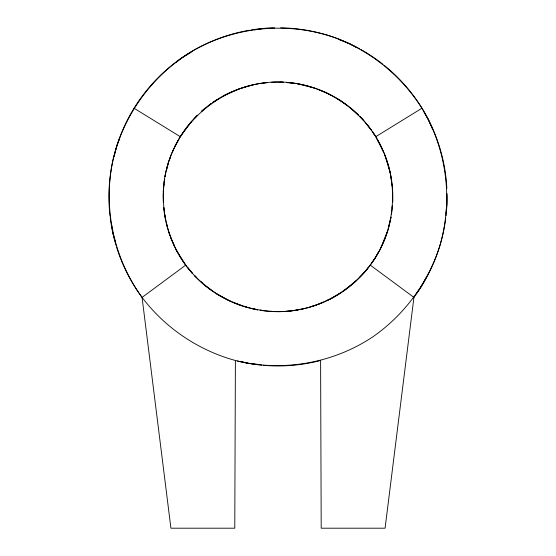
<?xml version="1.0" encoding="UTF-8"?>
<svg xmlns="http://www.w3.org/2000/svg" width="556" height="556" viewBox="0 0 556 556"><rect width="100%" height="100%" fill="white"/><g stroke="black" fill="none" stroke-linecap="round" stroke-linejoin="round"><path stroke-width="0.83" d="M235.396 360.49L234.778 528.2L170.921 528.2L142.065 297.404C113.792 258.582 102.95 208.278 112.722 161.254C123.189 114.376 153.79 73.003 195.545 49.269C237.648 26.153 288.918 21.788 334.323 37.46C370.372 50.7 401.432 75.776 421.969 108.225C446.85 149.314 453.383 200.348 439.664 246.377C427.96 282.955 404.219 315.05 372.673 336.95C332.683 363.555 281.968 372.249 235.396 360.49C198.36 350.349 165.285 327.998 142.065 297.404L185.697 265.142C211.155 299.496 256.351 317.803 298.461 309.636M185.697 265.142C167.981 240.567 159.913 209.223 164.708 179.227M392.022 208.097L392.307 205.546M445.912 213.4L446.892 204.643L446.704 194.829M163.297 192.001C165.486 124.259 230.719 71.585 297.404 83.72L314.098 87.98M381.027 247.288L387.775 230.49C394.753 206.074 394.294 179.428 385.023 155.687M114.251 156.257L116.871 145.651L119.748 138.312M165.556 174.369L164.986 176.669A114.807 114.807 0 0 1 168.343 162.887L166.814 169.288M388.29 228.092L391.014 217.076A114.807 114.807 0 0 1 331.508 298.447M168.871 161.379L170.539 157.112M172.638 151.753L174.063 148.111A114.807 114.807 0 0 0 169.107 160.51M387.775 230.49C373 280.231 321.903 315.662 270.112 311.263M174.862 146.666L178.83 139.466M180.763 135.97L191.195 121.861M378.678 251.534L374.681 258.783L371.853 262.62M426.271 277.368L420.378 288.05L416.222 293.693M368.426 267.269L365.772 270.876L359.697 277.194M194.211 118.727L197.714 115.085M356.5 280.516L342.83 291.552M175.543 62.786L181.353 58.151L191.215 52.194M201.293 111.527L203.913 109.435M208.43 105.821L211.058 103.722M390.229 172.687L384.53 154.068L375.759 136.679L421.969 108.225M219.064 98.634L212.371 102.672A114.807 114.807 0 0 1 225.229 94.916L223.415 96.007M331.466 298.412L339.827 293.366M225.993 94.583L239.754 88.626M317.754 304.521L322.202 302.575M327.421 300.296L330.771 298.829A114.807 114.807 0 0 1 317.796 304.563M241.638 88.133L253.418 84.727A114.807 114.807 0 0 0 225.972 94.534M303.215 308.83L305.105 308.288M310.248 306.801L317.01 304.848A114.807 114.807 0 0 1 303.395 308.83M254.474 29.802L263.662 28.412L272.954 28.231M254.189 84.616L256.504 84.262M262.036 83.428L267.485 82.601M300.108 309.386L302.582 309.018A114.807 114.807 0 0 1 300.136 309.525M271.411 82.42L274.567 82.357M280.154 82.246L283.275 82.191A114.807 114.807 0 0 0 271.592 82.246M286.528 82.552L295.465 83.553M260.132 310.151L264.795 310.672M258.554 364.458L248.247 363.304L240.143 361.303M246.774 307.162L243.222 306.28A114.807 114.807 0 0 0 257.796 309.887L252.292 308.524M297.404 83.72C329.506 89.467 358.453 109.032 375.759 136.679M339.084 39.608L349.814 43.813L356.32 47.399M319.485 90.086L326.761 92.935L331.174 95.375M230.101 301.143L216.089 293.554A114.807 114.807 0 0 0 242.43 306.029M233.374 302.429L242.465 305.988M336.248 98.169L339.911 100.191L347.375 105.696M134.031 108.225L180.241 136.679M350.878 108.274L358.62 115.46M203.996 284.644L211.058 289.843M370.303 265.142L413.935 297.404L385.079 528.2L321.201 528.2L320.603 360.49M359.822 116.621L363.548 120.416M194.315 275.331L196.609 277.534M200.772 281.538L202.384 283.094M366.043 123.536L371.172 129.958M184.981 263.975L176.043 249.644M188.004 267.763L192.654 273.587M424.082 112.416L428.155 119.158L432.526 129.166M374.223 134.594L372.2 131.244A114.807 114.807 0 0 1 379.957 144.101L377.197 139.528M380.29 144.859L382.924 150.891M170.351 236.627L174.57 246.287M166.571 223.922L167.516 227.202M169.087 232.623L170.025 235.883A114.807 114.807 0 0 1 165.855 221.455M115.3 241.547L112.854 233.075L111.381 223.366M390.375 173.833L392.265 186.302M163.714 207.319L164.041 209.452M164.861 214.866L165.73 220.635M392.404 187.852L392.446 190.006M392.557 195.49L392.682 202.148A114.807 114.807 0 0 0 392.46 187.963M163.346 193.154L163.527 202.405M447.038 193.585A169.073 169.073 0 0 1 446.023 215.672M445.717 218.216A169.073 169.073 0 0 1 413.601 297.849M320.819 360.434A169.073 169.073 0 0 1 263.44 365.313M261.744 365.16A169.073 169.073 0 0 1 237.426 361.004M141.752 296.974A169.073 169.073 0 0 1 116.551 247.066M116.051 245.439A169.073 169.073 0 0 1 110.255 217.98M110.046 216.284A169.073 169.073 0 0 1 249.31 30.253M250.992 29.975A169.073 169.073 0 0 1 274.713 27.835M280.676 27.821A169.073 169.073 0 0 1 359.669 48.838M361.157 49.665A169.073 169.073 0 0 1 383.035 64.385M384.363 65.448A169.073 169.073 0 0 1 446.864 188.47M392.418 206.311A114.807 114.807 0 0 1 391.424 214.609M298.496 309.831A114.807 114.807 0 0 1 260.264 310.297M215.387 293.102A114.807 114.807 0 0 1 194.308 275.456M192.612 273.615A114.807 114.807 0 0 1 170.31 236.668M165.681 220.642A114.807 114.807 0 0 1 163.679 207.437M163.332 202.447A114.807 114.807 0 0 1 163.909 184.105M164.103 182.444A114.807 114.807 0 0 1 164.576 179.136M174.786 146.603A114.807 114.807 0 0 1 197.012 115.502M201.258 111.485A114.807 114.807 0 0 1 211.009 103.638M254.231 84.554A114.807 114.807 0 0 1 264.114 82.907M265.775 82.719A114.807 114.807 0 0 1 267.436 82.552M286.604 82.392A114.807 114.807 0 0 1 358.78 115.294M359.961 116.482A114.807 114.807 0 0 1 371.234 129.882M380.339 144.845A114.807 114.807 0 0 1 391.862 182.16M392.063 183.821A114.807 114.807 0 0 1 392.321 186.309"/></g></svg>
